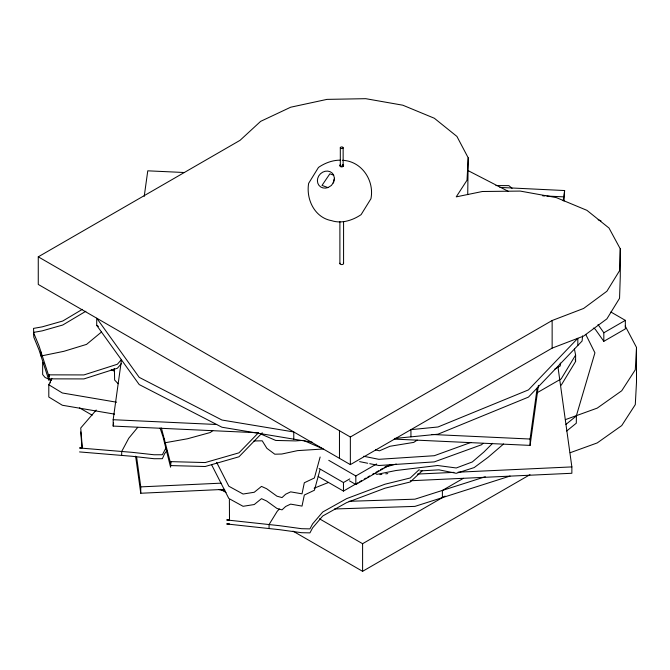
<?xml version="1.0" encoding="UTF-8"?>
<svg xmlns="http://www.w3.org/2000/svg" width="670" height="670" viewBox="0 0 670 670"><rect width="100%" height="100%" fill="white"/><g stroke="black" fill="none" stroke-linecap="round" stroke-linejoin="round"><path stroke-width="1" d="M620.278 248.872L619.549 270.688L606.894 291.249L583.629 308.451L552.139 320.511L350.351 437.007L38.265 256.828L38.265 284.44L350.351 464.62L552.139 348.124L583.629 336.064L606.894 318.861L619.549 298.301L620.278 276.484L620.278 248.872L609.013 228.043L586.92 210.338L556.259 197.583L520.18 191.076L482.383 191.503L456.236 196.863L467.015 180.222L468.213 157.852L456.923 136.437L434.336 118.247L402.829 105.207L365.745 98.683L326.993 99.378L290.68 107.217L260.638 121.362L240.044 140.332L38.265 256.828M467.727 194.61L468.213 157.852M625.211 326.014L636.5 347.428L635.294 369.798L621.726 390.769L597.221 408.114L565.371 419.638M582.59 335.863L582.096 341.022L528.454 397.101L437.987 434.194L394.471 438.473M610.881 312.002L625.344 320.361L625.344 328.903L603.821 341.332L603.821 332.722L598.009 324.565M603.821 341.332L595.102 329.029L593.31 328.099M121.446 359.581L117.367 364.246L83.918 374.924L49.178 374.848L48.952 376.473L39.011 345.871L33.81 333.233L33.5 328.401L42.143 326.876L62.745 321.022L82.309 309.364M49.178 374.848L48.952 380.476L39.011 349.874L33.81 337.236L33.5 332.404L42.143 330.88L62.745 325.017L85.869 311.248M258.411 432.803L113.171 426.078L113.171 419.713L121.488 359.882M144.218 196.377L147.768 170.825L184.317 172.517M113.171 426.078L113.598 422.979M394.245 439.101L530.079 445.391L530.079 439.026L537.173 387.989M563.202 200.74L564.617 190.54L499.929 187.416M530.079 445.391L538.42 385.342M564.039 201.042L564.617 190.54M258.628 432.586L238.972 452.836L205.179 462.56L170.909 461.638L170.574 463.238L161.378 427.954M170.909 461.638L170.574 467.191L163.003 436.748L160.088 428.021M320.126 457.015L314.397 477.986L304.322 482.76L302.019 493.832L290.646 491.855L285.68 494.2L282.028 497.584L276.97 496.202L266.635 488.731L261.501 486.395L254.24 492.266L243.068 494.033L228.83 486.227L216.636 462.342M320.051 469.578L314.397 490.256L304.322 495.03L302.019 506.093L290.646 504.125L285.68 506.47L282.028 509.853L276.97 508.463L266.635 501.001L261.501 498.664L254.24 504.535L243.068 506.302L228.83 498.488L211.477 464.511M333.116 183.011L334.447 178.27M114.57 414.135L62.335 405.25L48.801 397.025L48.801 384.756L51.866 378.307M574.433 349.062L575.605 355.075L561.192 378.86L536.561 393.072M561.192 385.225L575.605 361.44L575.605 355.075M165.825 448.163L162.366 454.746L154.1 454.771L132.275 452.351L79.546 447.979L82.318 447.778L80.727 427.996L96.212 410.048M167.039 450.516L164.602 453.707L162.366 458.699L154.1 458.724L132.275 456.295L79.546 451.923M137.719 427.368L128.757 438.247L121.697 451.471L121.697 455.424M121.446 363.584L117.367 368.24L83.918 378.918L49.178 378.852M279.306 509.032L277.187 511.344L269.064 524.543L269.064 528.546M262.272 432.786L238.972 456.789L205.179 466.504L170.909 465.591M492.584 443.331L483.966 451.965L472.266 461.973L456.262 467.97L437.569 465.499L395.945 470.516L376.892 474.377L375.208 473.338M419.202 469.611L410.224 477.986L384.923 484.226L346.591 498.647L322.739 511.997L312.589 523.89L309.95 528.881L301.584 528.697L279.691 525.699L226.686 519.954L229.5 519.828L229.383 499.77M422.192 470.817L410.224 481.99L384.923 488.221L346.591 502.642L322.739 515.992L312.589 527.893L309.95 532.876L301.584 532.7L279.691 529.702L226.686 523.957L229.5 523.831M483.053 443.364L481.529 444.763L434.286 461.898L378.852 465.508L369.731 463.665M503.597 443.984L488.011 457.342L474.184 467.576L456.262 473.305L438.976 469.846L419.914 470.918M101.43 332.06L86.547 344.388L63.868 351.315L42.001 355.803M565.957 424.395L576.301 415.986L594.927 352.83L585.739 334.38M566.669 431.019L576.301 423.189L576.401 415.643M212.767 430.634L210.305 432.502L187.424 438.783L164.518 442.853L164.518 438.9M417.217 440.09L413.742 442.393L389.965 446.27L379.446 450.818L375.468 449.846M327.973 187.583L331.374 185.473L333.694 182.198L334.481 178.404L333.576 174.862A9.062 7.99 -44.8 0 0 322.689 172.173A9.062 7.99 -44.8 0 0 317.815 183.245A9.062 7.99 -44.8 0 0 327.973 187.583L322.002 185.414L329.875 173.798L333.652 175.172M319.104 468.481L343.459 482.542L349.79 478.891M328.769 460.332L355.829 475.96L376.599 463.967M603.821 332.789L625.344 320.361M318.2 476.504L343.459 491.085L357.914 482.735M359.723 481.696L361.532 480.65M364.246 479.083L366.046 478.045M367.855 476.998L369.664 475.96M372.378 474.394L374.178 473.347M375.987 472.308L378.701 470.742M380.501 469.695L382.31 468.657M384.119 467.61L386.833 466.044M554.877 369.028L560.296 365.895L560.296 363.048M349.514 480.859L355.829 484.502L390.141 464.695M463.397 478.296L442.384 490.432L442.384 497.634M319.431 518.781L362.596 543.705L445.089 496.068M292.949 531.101L362.596 571.317L529.987 474.67M314.138 488.212L328.534 482.425M470.926 442.426L434.286 455.717L378.852 459.319L363.659 456.253M570.17 452.719L597.221 442.929L621.726 425.584L635.294 404.621L636.5 382.243L636.5 347.428M485.306 476.747L414.931 499.183L349.087 501.302M510.071 476.052L414.931 506.386L334.456 508.982M385.208 467.091L396.28 464.05M379.865 474.645L381.841 474.377M385.786 473.849L387.762 473.581M302.404 440.425L295.42 440.91L275.747 440.45L261.25 434.177M323.375 448.992L297.564 450.625L281.785 454.026L274.784 454.201L266.861 448.297L262.23 440.81L253.913 440.977M136.605 456.923L140.767 486.881L221.142 483.154M417.377 474.067L453.917 472.375M458.087 472.182L571.862 466.906L571.862 473.271L410.224 480.767M135.616 456.153L140.767 493.246L224.701 489.36M495.909 185.573L508.84 185.624L512.056 188.278M113.171 419.713L216.686 424.504M431.966 434.478L530.079 439.026M542.767 195.849L544.844 195.95M546.929 196.05L563.579 196.854M340.293 160.155C332.513 160.122 324.866 163.044 318.484 167.416L308.644 183.337C305.93 199.241 314.607 217.591 331.483 220.631C341.549 223.981 352.638 220.38 361.097 214.651L370.946 198.73C374.58 180.381 361.566 160.984 342.353 160.298M312.212 442.225L221.971 427.234L139.209 384.563L96.715 325.385L96.715 318.183L139.209 377.361L221.971 420.031L293.77 431.957L293.77 439.16M116.622 402.218L62.335 392.98L48.801 384.756M359.606 461.622L367.713 463.255M218.897 489.552L224.986 491.01M598.168 219.735L601.04 220.899M303.401 440.357L322.463 448.599M111.195 369.773L113.975 371.021M51.523 380.434L45.057 377.453L42.654 374.53L42.654 362.269L43.852 363.726M467.668 170.406L508.58 191.503M96.715 325.385L98.482 326.407M79.487 407.863L92.15 415.174M220.589 489.326L226.016 492.458M118.129 383.717L114.62 380.016L114.403 368.642M575.212 359.438L575.605 361.44M557.926 366.666L571.862 466.906M80.727 431.941L81.983 447.568M114.168 368.508L114.21 370.577M577.825 345.494L577.825 338.283L528.454 389.898L437.987 426.983L410.936 429.646L410.936 436.848M552.139 320.511L552.139 348.124M362.596 543.705L362.596 571.317M355.829 475.96L355.829 484.502M350.351 437.007L350.351 464.62M343.576 221.636L343.576 263.402M343.459 482.542L343.459 491.085M343.141 147.827A1.424 0.821 0 0 1 340.888 148.397A1.424 0.821 0 0 1 341.164 146.99A1.424 0.821 0 0 1 343.141 147.827L343.141 165.465M340.318 147.643L340.318 165.281M339.891 221.586L339.891 263.645M339.464 430.718L339.464 458.33M140.767 486.881L140.767 493.246M50.501 379.882L50.501 382.947M41.004 352.01L41.004 356.013M343.3 262.95A1.859 1.072 0 0 1 341.943 264.583A1.859 1.072 0 0 1 339.983 263.168M342.722 164.468A1.859 1.072 0 0 1 343.04 166.127A1.859 1.072 0 0 1 340.159 165.942L339.925 165.557A1.859 1.072 0 0 1 340.419 164.619M343.149 165.649A1.6 0.921 0 0 1 341.901 166.897A1.6 0.921 0 0 1 340.059 165.917M342.739 164.795A1.424 0.821 0 0 1 342.805 165.909A1.424 0.821 0 0 1 340.888 166.034A1.424 0.821 0 0 1 340.528 164.937"/></g></svg>
